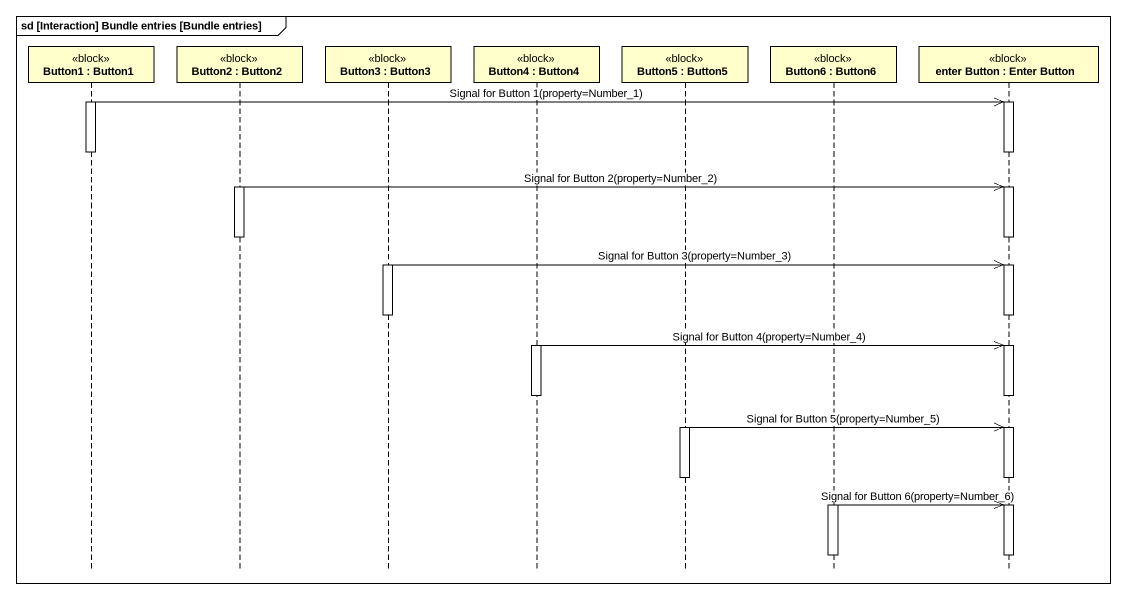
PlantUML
@startuml
mainframe sd [Interaction] Bundle entries [Bundle entries]
hide footbox
participant "Button1 : Button1" as Button1 <<block>>
participant "Button2 : Button2" as Button2 <<block>>
participant "Button3 : Button3" as Button3 <<block>>
participant "Button4 : Button4" as Button4 <<block>>
participant "Button5 : Button5" as Button5 <<block>>
participant "Button6 : Button6" as Button6 <<block>>
participant "enter Button : Enter Button" as enter_Button <<block>>

activate Button1
Button1 ->> enter_Button : Signal for Button 1(property=Number_1)
activate enter_Button
deactivate Button1
deactivate enter_Button
activate Button2
Button2 ->> enter_Button : Signal for Button 2(property=Number_2)
activate enter_Button
deactivate enter_Button
deactivate Button2
activate Button3
Button3 ->> enter_Button : Signal for Button 3(property=Number_3)
activate enter_Button
deactivate enter_Button
deactivate Button3
activate Button4
Button4 ->> enter_Button : Signal for Button 4(property=Number_4)
activate enter_Button
deactivate enter_Button
deactivate Button4
activate Button5
Button5 ->> enter_Button : Signal for Button 5(property=Number_5)
activate enter_Button
deactivate enter_Button
deactivate Button5
activate Button6
Button6 ->> enter_Button : Signal for Button 6(property=Number_6)
activate enter_Button
deactivate enter_Button
deactivate Button6
@enduml
